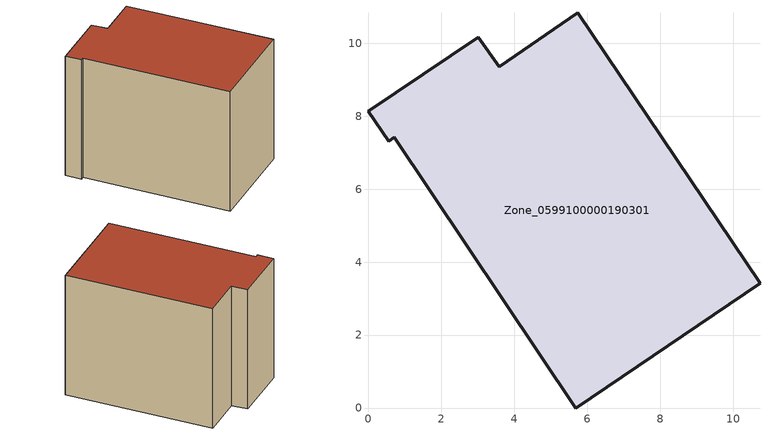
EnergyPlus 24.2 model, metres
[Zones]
Zone_0599100000190301
 floor ground (C_G): 10.74,3.42 5.69,0 0.7,7.42 0.55,7.31 0,8.13 3.01,10.16 3.58,9.36 5.74,10.83 z0
 wall outside (C_F): 3.58,9.36 3.01,10.16 0,8.13 0.55,7.31 0.7,7.42 5.69,0 10.74,3.42 5.74,10.83 3.58,9.36 z0:7.77
 roof outside (C_R): 10.74,3.42 5.74,10.83 3.58,9.36 3.01,10.16 0,8.13 0.55,7.31 0.7,7.42 5.69,0 z7.77
[BUILDING]
Pand.0599100000190301: North Axis=0; Terrain=City; Loads Convergence Tolerance Value=0.04; Temperature Convergence Tolerance Value=0.4; Solar Distribution=FullExterior; Maximum Number of Warmup Days=25; Minimum Number of Warmup Days=1
[Site:Location]
Rotterdam.The.Hague.AP_ZH_NLD Design_Conditions: Latitude=51.96; Longitude=4.45; Time Zone=1; Elevation=-4.5
[SITE:GROUNDTEMPERATURE:BUILDINGSURFACE]
18, 18, 18, 18, 18, 18, 18, 18, 18, 18, 18, 18
[MATERIAL] Thermal Absorptance=0.9; Solar Absorptance=0.7; Visible Absorptance=0.7
Name | Roughness | Thickness | Conductivity | Density | Specific Heat
G.TI.1965-1974 | MediumSmooth | 0.15 | 0.882353 | 540 | 1210
F.TI.1965-1974 | Rough | 0.3 | 0.697674 | 1920 | 840
R.TI.1965-1974 | MediumRough | 0.2 | 0.232558 | 1500 | 1000
[CONSTRUCTION]
C_G: G.TI.1965-1974
C_F: F.TI.1965-1974
C_R: R.TI.1965-1974
[ZONE]
Zone_0599100000190301: Type=1; Multiplier=1; Ceiling Height=Autocalculate; Volume=Autocalculate; Floor Area=autocalculate; Part of Total Floor Area=Yes
[ZONEINFILTRATION:DESIGNFLOWRATE]
Infil_Zone_0599100000190301: Zone or ZoneList or Space or SpaceList=Zone_0599100000190301; Schedule=AlwaysOn; Design Flow Rate Calculation Method=Flow/Area; Flow Rate per Floor Area=0.003; Constant Term Coefficient=1; Temperature Term Coefficient=0; Velocity Term Coefficient=0; Velocity Squared Term Coefficient=0
[HVACTEMPLATE:ZONE:IDEALLOADSAIRSYSTEM]
Zone_0599100000190301: Maximum Heating Supply Air Temperature=50; Minimum Cooling Supply Air Temperature=13; Maximum Heating Supply Air Humidity Ratio=0.0156; Minimum Cooling Supply Air Humidity Ratio=0.0077; Heating Limit=NoLimit; Cooling Limit=NoLimit; Dehumidification Control Type=ConstantSensibleHeatRatio; Cooling Sensible Heat Ratio=0.7; Dehumidification Setpoint=60; Humidification Control Type=None; Humidification Setpoint=30; Outdoor Air Method=None; Outdoor Air Flow Rate per Person=0.00944; Outdoor Air Flow Rate per Zone Floor Area=0; Outdoor Air Flow Rate per Zone=0; Demand Controlled Ventilation Type=None; Outdoor Air Economizer Type=NoEconomizer; Heat Recovery Type=None; Sensible Heat Recovery Effectiveness=0.7; Latent Heat Recovery Effectiveness=0.65
[ZONECONTROL:THERMOSTAT]
ThermostatControl_Zone_0599100000190301: Zone or ZoneList=Zone_0599100000190301; Control Type Schedule=DualSetpointControlType; Control 1=Thermostat_Zone_0599100000190301; Temperature Difference Between Cutout And Setpoint=0
[THERMOSTATSETPOINT:DUALSETPOINT]
Thermostat_Zone_0599100000190301: Heating Setpoint Temperature Schedule=HeatingSetpoint_Zone_0599100000190301; Cooling Setpoint Temperature Schedule=CoolingSetpoint_Zone_0599100000190301
[SCHEDULE:COMPACT]
HeatingSetpoint_Zone_0599100000190301: Through: 12/31, For: AllDays, Until: 24:00, 21
CoolingSetpoint_Zone_0599100000190301: Through: 12/31, For: AllDays, Until: 24:00, 24
DualSetpointControlType: Through: 12/31, For: AllDays, Until: 24:00, 4
AlwaysOn: Through: 12/31, For: AllDays, Until: 24:00, 1
